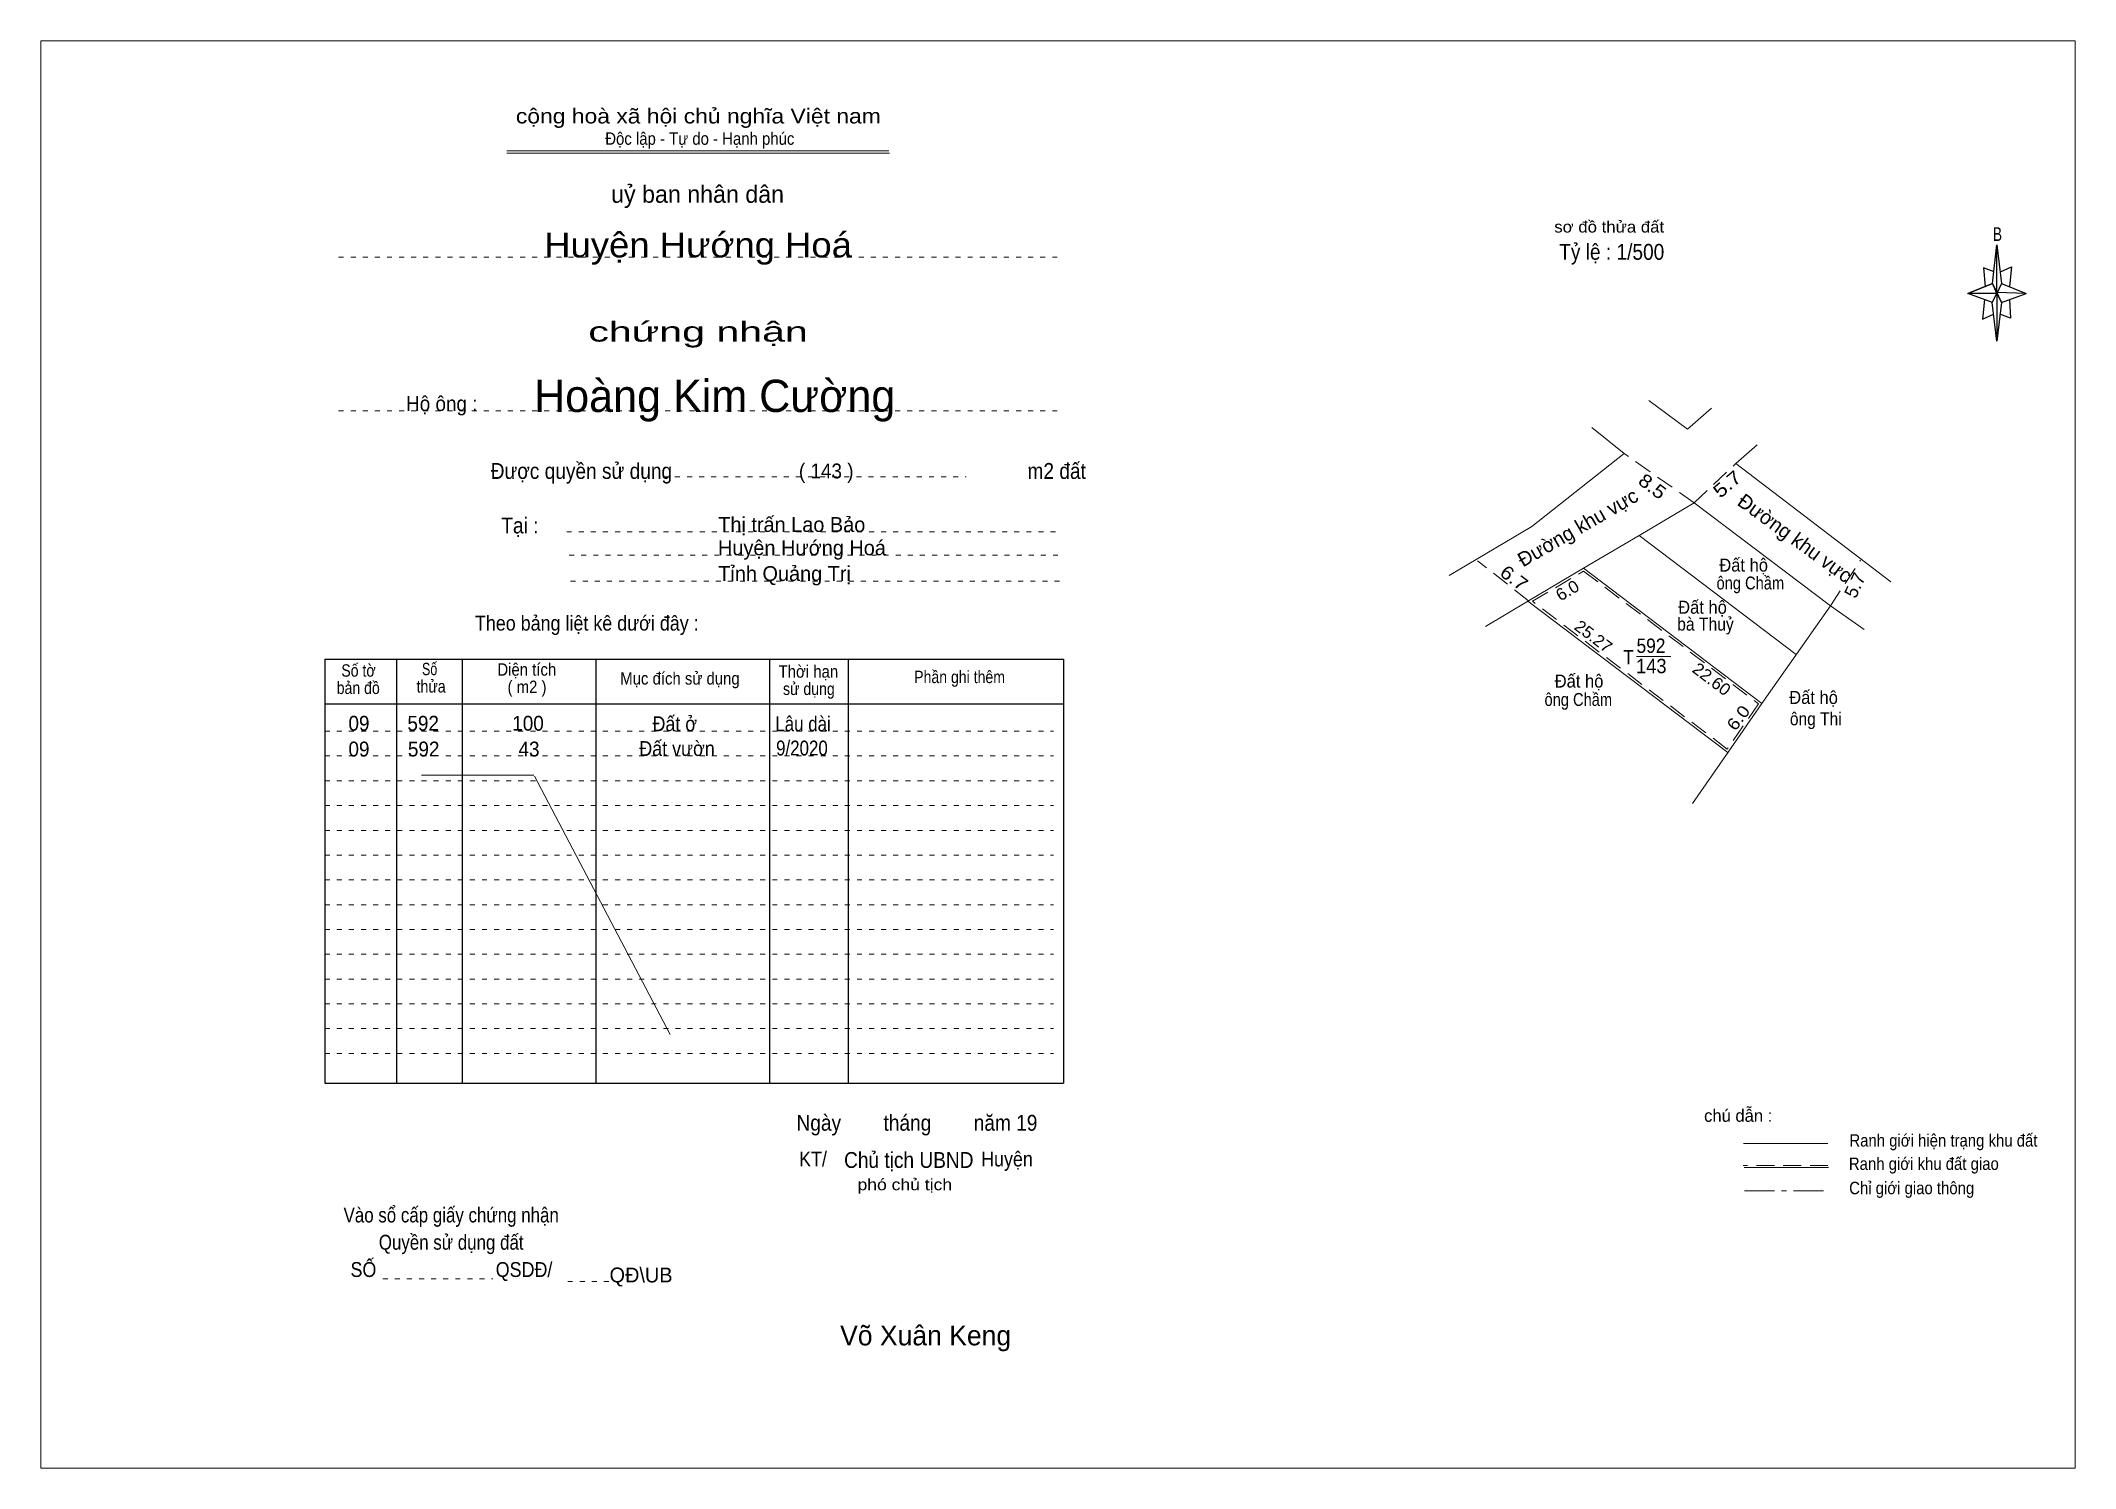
# Model space of a CAD drawing. Header units: centimetres. Extents: x -0.5 to 40.5, y 0 to 28.8.
import ezdxf
from ezdxf.enums import TextEntityAlignment as Align

# ---------------------------------------------------------------- set-up
doc = ezdxf.new("R2010")
doc.units = ezdxf.units.CM
doc.header["$LTSCALE"] = 0.12
for name, pattern in [('DOT_DASHED', [7.7, 5, -1.2, 0.3, -1.2]), ('DOTTED', [1.5, 0.3, -1.2]), ('MEDIUM_DASHED', [4.5, 3, -1.5])]:
    doc.linetypes.add(name, pattern=pattern)
for name, color, linetype, lineweight in [('1', 7, 'DOTTED', 13), ('2', 7, 'Continuous', 13), ('50', 7, 'Continuous', 13)]:
    doc.layers.add(name, color=color, linetype=linetype, lineweight=lineweight)
doc.layers.add('34', color=7, linetype='Continuous')

msp = doc.modelspace()

# ---------------------------------------------------------------- linework, layer by layer
at = {"layer": '1', "linetype": 'Continuous'}
for p, q in [((8.91, 26.55), (16.62, 26.55)), ((8.91, 26.5), (16.63, 26.5))]:
    msp.add_line(p, q, dxfattribs=at)
at = {"layer": '1'}
for p, q in [((5.52, 24.4), (20.02, 24.4)), ((5.52, 21.3), (20.02, 21.3)), ((12.06, 19.97), (18.18, 19.97)), ((10.12, 18.86), (20.06, 18.86)), ((10.17, 18.39), (20.11, 18.39)), ((10.2, 17.87), (20.14, 17.87)), ((5.24, 14.84), (19.94, 14.84)), ((5.24, 14.34), (19.94, 14.34)), ((5.24, 13.84), (19.94, 13.84)), ((5.24, 13.34), (19.94, 13.34)), ((5.24, 12.84), (19.94, 12.84)), ((5.24, 12.34), (19.94, 12.34)), ((5.24, 11.84), (19.94, 11.84)), ((5.24, 11.34), (19.94, 11.34)), ((5.24, 10.84), (19.94, 10.84)), ((5.24, 10.34), (19.94, 10.34)), ((5.24, 9.84), (19.94, 9.84)), ((5.24, 9.34), (19.94, 9.34)), ((5.24, 8.84), (19.94, 8.84)), ((5.24, 8.34), (19.94, 8.34)), ((6.41, 3.79), (8.63, 3.79)), ((10.14, 3.74), (11.2, 3.74))]:
    msp.add_line(p, q, dxfattribs=at)
at = {"layer": '1', "linetype": 'Continuous', "lineweight": 25}
for p, q in [((5.24, 16.29), (20.14, 16.29)), ((5.24, 16.29), (5.24, 7.74)), ((6.69, 16.29), (6.69, 7.74)), ((8.01, 16.29), (8.01, 7.74)), ((10.71, 16.29), (10.71, 7.74)), ((14.21, 16.29), (14.21, 7.74)), ((15.8, 16.29), (15.8, 7.74)), ((20.14, 16.29), (20.14, 7.74)), ((5.24, 15.39), (20.14, 15.39)), ((5.24, 7.74), (20.14, 7.74))]:
    msp.add_line(p, q, dxfattribs=at)
at = {"layer": '1', "linetype": 'Continuous'}
msp.add_lwpolyline([(-0.49, -0.03), (40.55, -0.03), (40.55, 28.77), (-0.49, 28.77)], close=True, dxfattribs=at)
at = {"layer": '2', "lineweight": 25}
for p, q in [((38.88, 23.87), (38.97, 24.65)), ((39.06, 23.87), (39.56, 23.67)), ((38.88, 23.49), (38.38, 23.67)), ((39.06, 23.49), (38.97, 22.71)), ((39.22, 23.55), (39.24, 23.17)), ((39.24, 23.17), (39.03, 23.25))]:
    msp.add_line(p, q, dxfattribs=at)
at = {"layer": '2', "linetype": 'MEDIUM_DASHED'}
for p, q in [((32.86, 19.45), (31.45, 20.44)), ((32.86, 19.45), (33.7, 20.24)), ((29.52, 17.47), (28.49, 18.28)), ((35.61, 17.37), (36.22, 18.29)), ((35.56, 6.08), (33.85, 6.08))]:
    msp.add_line(p, q, dxfattribs=at)
at = {"layer": '2'}
for p, q in [((31.75, 18.79), (32.86, 19.45)), ((32.86, 19.45), (35.61, 17.37)), ((30.63, 18.13), (31.75, 18.79)), ((31.75, 18.79), (34.92, 16.39)), ((34.23, 15.4), (30.63, 18.13)), ((29.52, 17.47), (28.65, 16.95)), ((29.51, 17.46), (33.54, 14.41)), ((35.61, 17.37), (34.23, 15.4)), ((36.29, 16.89), (35.61, 17.37)), ((31.7, 16.35), (32.39, 16.35)), ((33.55, 14.42), (32.83, 13.38)), ((35.56, 6.52), (33.86, 6.52)), ((35.57, 6.04), (33.87, 6.04))]:
    msp.add_line(p, q, dxfattribs=at)
at = {"layer": '2', "linetype": 'DOT_DASHED'}
msp.add_line((33.88, 5.57), (35.59, 5.57), dxfattribs=at)
at = {"layer": '2', "lineweight": 25}
for points in [[(38.97, 24.65), (39.06, 23.87), (38.97, 23.67)], [(38.97, 23.67), (38.38, 23.67), (38.88, 23.87), (39.06, 23.49), (39.56, 23.67), (38.97, 23.69)], [(38.97, 23.67), (38.97, 22.71), (38.87, 23.49)]]:
    msp.add_lwpolyline(points, close=True, dxfattribs=at)
for points in [[(38.97, 23.67), (38.88, 23.87), (38.38, 23.67)], [(38.91, 24.11), (38.7, 24.19), (38.73, 23.81)], [(39.04, 24.11), (39.26, 24.21), (39.22, 23.81)], [(38.72, 23.55), (38.68, 23.15), (38.9, 23.25)], [(38.97, 23.67), (39.06, 23.49), (39.56, 23.67)]]:
    msp.add_lwpolyline(points, dxfattribs=at)
at = {"layer": '2'}
for points in [[(33.21, 21.36), (32.73, 20.93), (31.95, 21.51)], [(27.92, 17.98), (29.59, 18.97), (31.45, 20.44), (30.8, 20.97)], [(36.83, 17.85), (33.7, 20.24), (34.13, 20.62)], [(29.52, 17.47), (30.63, 18.13), (34.23, 15.4), (33.55, 14.42)], [(30.63, 18.13), (34.23, 15.4), (30.63, 18.13)]]:
    msp.add_lwpolyline(points, dxfattribs=at)
at = {"layer": '2', "linetype": 'MEDIUM_DASHED'}
msp.add_lwpolyline([(33.53, 14.48), (29.6, 17.46), (30.63, 18.07), (34.16, 15.39)], close=True, dxfattribs=at)
at = {"layer": '50'}
for p, q in [((7.19, 13.95), (9.46, 13.95)), ((9.47, 13.93), (12.21, 8.72))]:
    msp.add_line(p, q, dxfattribs=at)

# ---------------------------------------------------------------- texts
at = {"layer": '1'}
for s, height, width, p in [('cộng hoà xã hội chủ nghĩa Việt nam', 0.3, 1.15, (12.775, 27.1)), ('Độc lập - Tự do - Hạnh phúc', 0.25, 0.9, (12.805, 26.67)), ('chứng nhận', 0.4, 1.55, (12.77, 22.7)), ('Được quyền sử dụng                                                                   m2 đất', 0.32, 0.9, (14.59, 19.93)), ('Tại :', 0.32, 0.9, (9.175, 18.83)), ('Theo bảng liệt kê dưới đây :', 0.3, 0.9, (10.525, 16.87)), ('Số tờ', 0.25, 0.85, (5.92, 15.94)), ('Số ', 0.25, 0.75, (7.39, 15.97)), ('Diện tích', 0.25, 0.9, (9.315, 15.96)), ('Mục đích sử dụng', 0.25, 0.9, (12.405, 15.78)), ('Thời hạn', 0.25, 0.9, (14.995, 15.92)), ('Phần ghi thêm', 0.25, 0.85, (18.045, 15.81)), ('bản đồ', 0.25, 0.85, (5.915, 15.59)), ('thửa', 0.25, 0.85, (7.385, 15.62)), ('( m2 )', 0.25, 0.9, (9.32, 15.61)), ('sử dụng', 0.25, 0.85, (15.005, 15.57)), ('Ngày        tháng        năm 19', 0.32, 0.9, (17.185, 6.78)), ('Chủ tịch UBND', 0.32, 0.9, (17.02, 6.03)), ('Vào sổ cấp giấy chứng nhận', 0.3, 0.85, (7.79, 4.93)), ('Quyền sử dụng đất', 0.3, 0.85, (7.79, 4.38)), ('SỐ                        QSDĐ/', 0.3, 0.9, (7.795, 3.83))]:
    msp.add_text(s, height=height, dxfattribs=dict(at, width=width)).set_placement(p, align=Align.CENTER)
msp.add_text('uỷ ban nhân dân', height=0.35, dxfattribs=at).set_placement((12.76, 25.5), align=Align.CENTER)
at = {"layer": '2'}
for s, height, width, p in [('sơ đồ thửa đất ', 0.23, 1.1, (31.195, 24.9)), ('B', 0.2756, 0.75, (38.98, 24.73)), ('Đất hộ', 0.2624, 0.95, (33.86, 18.06)), ('ông Chầm', 0.26, 0.85, (33.995, 17.7)), ('Đất hộ', 0.2624, 0.95, (33.03, 17.21)), ('bà Thuỷ', 0.2624, 0.9, (33.09, 16.87)), ('Đất hộ', 0.2624, 0.95, (30.54, 15.72)), ('ông Chầm', 0.26, 0.85, (30.525, 15.35)), ('Đất hộ', 0.2624, 0.95, (35.27, 15.39)), ('ông Thi', 0.26, 0.9, (35.315, 14.96)), ('Ranh giới hiện trạng khu đất', 0.25, 0.9, (37.89, 6.46)), ('Ranh giới khu đất giao', 0.25, 0.9, (37.495, 5.99)), ('Chỉ giới giao thông', 0.25, 0.9, (37.25, 5.5))]:
    msp.add_text(s, height=height, dxfattribs=dict(at, width=width)).set_placement(p, align=Align.CENTER)
for s, height, width, p in [('Tỷ lệ : 1/500', 0.32, 0.9, (30.14, 24.35)), ('T', 0.2869, 0.9, (31.43, 16.19)), ('592', 0.29, 0.9, (31.7, 16.42)), ('143', 0.29, 0.95, (31.69, 16.01))]:
    msp.add_text(s, height=height, dxfattribs=dict(at, width=width)).set_placement(p)
for s, height, rotation, width, p in [('8.5', 0.2696, 322.857, 1.15, (31.9386, 19.6717)), ('5.7', 0.2699, 40.637, 1.2, (33.6171, 19.7221)), ('6.7', 0.27, 322.857, 1.15, (29.1485, 17.8218)), ('6.0', 0.243, 30.637, 1.05, (30.3681, 17.5751)), ('25.27', 0.2397, 322.857, 1.05, (30.7576, 16.6567)), ('22.60', 0.2426, 322.857, 1.05, (33.1417, 15.7936)), ('6.0', 0.243, 53.048, 1.15, (33.8507, 15.037))]:
    msp.add_text(s, height=height, rotation=rotation, dxfattribs=dict(at, width=width)).set_placement(p, align=Align.CENTER)
for s, height, rotation, p in [('Đường khu vực', 0.2908, 30, (30.5873, 18.822)), ('Đường khu vực', 0.2908, 324, (34.8095, 18.6193)), ('5.7', 0.2692, 64.637, (36.2272, 17.7273))]:
    msp.add_text(s, height=height, rotation=rotation, dxfattribs=at).set_placement(p, align=Align.CENTER)
msp.add_text('chú dẫn :', height=0.25, dxfattribs=at).set_placement((33.75, 6.96), align=Align.CENTER)
at = {"layer": '34'}
for s, height, width, p in [('Huyện Hướng Hoá', 0.5, 1.1, (12.77, 24.4)), ('Hộ ông :', 0.3, 0.95, (7.6, 21.3)), ('( 143 )', 0.3, 0.95, (15.355, 19.94)), ('09', 0.3, 0.95, (5.93, 14.85)), ('592', 0.3, 0.95, (7.225, 14.85)), ('100', 0.3, 0.95, (9.34, 14.85)), ('09', 0.3, 0.95, (5.93, 14.33)), ('592', 0.3, 0.95, (7.235, 14.33)), ('43', 0.3, 0.95, (9.36, 14.33))]:
    msp.add_text(s, height=height, dxfattribs=dict(at, width=width)).set_placement(p, align=Align.CENTER)
for s, height, p in [('Hoàng Kim Cường', 0.65, (13.105, 21.28)), ('Thị trấn Lao Bảo', 0.3, (14.66, 18.86)), ('Huyện Hướng Hoá', 0.3, (14.865, 18.39)), ('Tỉnh Quảng Trị', 0.3, (14.515, 17.87))]:
    msp.add_text(s, height=height, dxfattribs=at).set_placement(p, align=Align.CENTER)
at = {"layer": '50'}
for s, height, width, p in [('Đất ở ', 0.3, 0.9, (12.35, 14.84)), ('Lâu dài ', 0.3, 0.85, (14.935, 14.84)), ('Đất vườn', 0.3, 0.9, (12.345, 14.34)), ('9/2020', 0.3, 0.85, (14.865, 14.35)), ('KT/                               Huyện ', 0.3, 0.9, (17.215, 6.06)), ('phó chủ tịch', 0.23, 1.15, (16.94, 5.58))]:
    msp.add_text(s, height=height, dxfattribs=dict(at, width=width)).set_placement(p, align=Align.CENTER)
for s, height, p in [('QĐ\\UB', 0.3, (11.62, 3.72)), ('Võ Xuân Keng', 0.4, (17.36, 2.45))]:
    msp.add_text(s, height=height, dxfattribs=at).set_placement(p, align=Align.CENTER)

doc.saveas('drawing.dxf')
